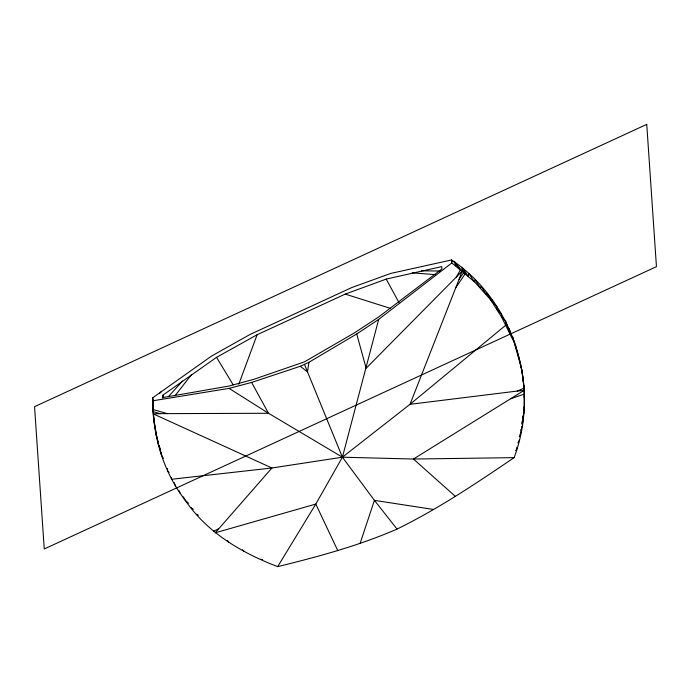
<?xml version="1.0" encoding="UTF-8"?>
<svg xmlns="http://www.w3.org/2000/svg" width="691" height="691" viewBox="0 0 691 691"><rect width="100%" height="100%" fill="white"/><g stroke="black" fill="none" stroke-linecap="round" stroke-linejoin="round"><path stroke-width="1.04" d="M152.72 397.774C152.27 434.268 162.895 471.426 185.352 500.474C207.369 532.744 241.885 553.016 277.678 566.629C318.257 556.687 358.646 545.786 397.049 529.073C438.215 508.896 476.254 483.346 514.095 457.641C540.785 387.331 514.078 301.95 451.612 259.946L390.683 273.437L351.736 287.568L250.168 334.401L211.593 356.038L152.72 397.774L153.756 418.737L153.506 417.528M524.167 392.22L524.21 405.772M163.318 458.444L161.202 454.091L161.236 452.355M162.843 398.094L162.903 395.131L216.551 357.342L257.13 334.738L345.241 294.107L386.2 279.095L441.765 266.596L441.851 268.98L378.53 317.074L354.362 332.932L304.42 361.877L253.701 379.35L228.937 386.062L163.093 397.524L162.903 395.148L162.998 397.714M523.89 407.077L523.657 414.056L523.795 406.973M523.752 386.079L521.835 369.737L512.653 336.975C518.077 353.516 523.122 370.488 523.916 388.169L517.274 391.063L410.013 404.313L342.408 457.2L315.796 504.067L277.678 566.629M152.815 399.078L153.1 411.62L160.079 413.659L268.505 413.27L342.408 457.2L374.41 500.353L397.049 529.073M523.173 415.714L522.638 422.633L522.37 421.277L521.999 423.358M451.612 259.946L451.819 262.951L474.484 281.798L496.907 306.752L496.898 309.179L501.424 313.731L501.58 317.022L505.518 320.762L509.595 332.414L509.284 328.838L512.981 340.067L501.58 317.022L491.802 301.673L491.992 299.842M519.269 436.833L521.152 431.348L521.765 426.312M522.007 424.3L522.37 421.277M522.759 418.081L523.018 415.947M451.819 262.951L378.685 319.389L356.737 333.96L308.894 362.309L307.53 371.948L342.408 457.2L413.434 459.04L514.095 457.641M378.685 319.389L342.408 457.2L271.926 467.988L171.48 479.278L171.368 477.533M360.115 543.394L374.41 500.353L433.646 509.492M505.518 320.762L505.829 325.15L410.013 404.313L459.074 279.302L462.037 271.278L462.089 267.382L468.343 276.296L468.697 273.515L474.484 281.798L475.028 279.855L480.513 287.905L481.031 286.376L486.317 294.556L486.689 293.036L491.802 301.673M238.758 384.291L257.13 334.738M517.904 442.888L519.226 440.132M456.328 277.048L460.465 269.896L454.678 261.984L451.707 261.258M455.801 287.637L465.259 273.774L462.089 267.382L463.713 272.565L459.074 279.302M515.641 450.644L516.868 448.908L516.73 447.276M174.961 395.831L191.545 374.548M160.079 413.659L153.229 413.857L271.926 467.988L215.255 532.804L315.796 504.067L337.856 550.779M159.466 393.645L161.504 391.374M168.397 396.66L182.545 381M152.927 400.78L229.092 388.377L251.602 382.443L300.283 366.282L308.894 362.309M213.562 531.275L218.494 528.84M510.554 398.785L524.253 394.077L524.339 397.869M517.274 391.063L524.072 390.406L413.434 459.04L455.516 496.527M421.545 270.829L440.253 271.036M260.498 559.408L262.615 559.511M412.216 272.824L435.485 274.664M167.3 413.633L153.005 409.521L153.756 418.737L153.359 415.671M345.241 294.107L390.268 308.324M196.65 514.208L198.36 515.244M229.092 388.377L268.505 413.27L251.602 382.443M190.828 507.419L193.325 509.302M300.283 366.282L307.53 371.948L304.61 364.606M188.557 503.238L185.352 500.474L183.374 496.82M242.368 549.734L243.949 551.116M169.062 472.549L167.645 470.968L167.533 468.533M227.33 540.561L228.643 542.055M455.542 265.767L454.678 261.984L462.037 271.278L366.144 368.243L356.737 333.96M454.678 261.984L458.85 268.497M216.551 357.342L233.187 384.852M386.2 279.095L398.975 302.537M178.943 490.541L180.291 493.443M174.175 482.551L175.661 486.36M159.042 445.28L160.614 450.333M158.973 445.254L161.202 454.091M158.464 443.233L156.641 435.961L158.654 445.635M156.451 435.01L153.886 419.705M156.572 437.256L153.877 419.774M520.884 429.603L521.152 431.348M515.598 345.172L515.952 348.065M523.916 388.169L523.761 385.803L523.959 391.089M153.799 419.592L153.894 421.294M646.75 124.371L34.55 406.679L44.25 548.974L656.45 266.666L646.75 124.371"/></g></svg>
